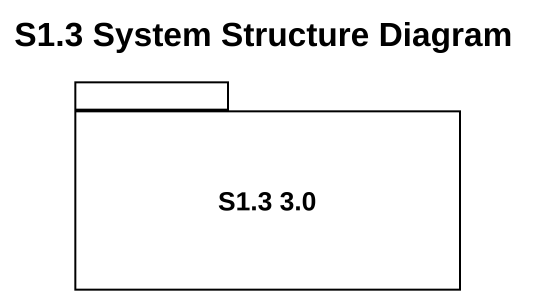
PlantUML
@startuml
title S1.3 System Structure Diagram
package "S1.3 3.0" as S1_3_3_0 {
}
@enduml
